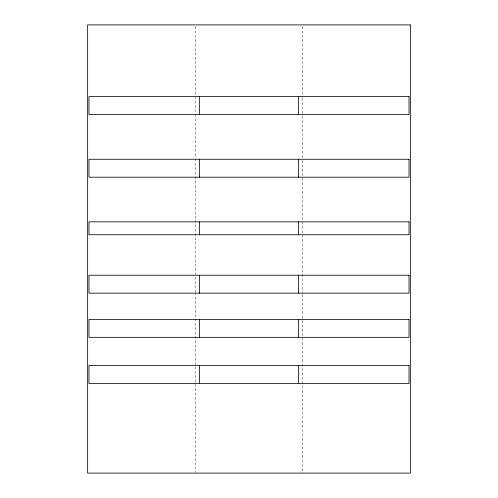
<?xml version="1.0" encoding="UTF-8"?>
<svg xmlns="http://www.w3.org/2000/svg" width="498" height="498" viewBox="0 0 498 498"><rect width="100%" height="100%" fill="white"/><g stroke="black" fill="none" stroke-linecap="round" stroke-linejoin="round"><path stroke-width="0.37" stroke-dasharray="2.49 1.87" d="M302.784 26.456L302.784 97.266M302.784 98.044L302.784 115.163M302.784 115.941L302.784 159.516M302.784 160.294L302.784 177.413M302.784 178.191L302.784 293.353M302.784 294.131L302.784 473.1M195.216 26.456L195.216 95.709M195.216 96.488L195.216 113.606M195.216 114.384L195.216 157.959M195.216 158.738L195.216 175.856M195.216 176.634L195.216 291.797M195.216 292.575L195.216 472.322"/><path stroke-width="0.75" d="M298.638 96.612L298.638 114.54M298.638 159.273L298.638 177.201M298.638 221.853L298.638 234.739M298.638 275.226L298.638 293.154M298.638 319.399L298.638 337.327M298.638 365.532L298.638 383.46M199.362 96.612L199.362 114.54M199.362 159.273L199.362 177.201M199.362 221.853L199.362 234.739M199.362 275.226L199.362 293.154M199.362 319.399L199.362 337.327M199.362 365.532L199.362 383.46M410.352 24.9L87.648 24.9L87.648 473.1L410.352 473.1L410.352 24.9M409.02 96.612L88.98 96.612L88.98 114.54L409.02 114.54L409.02 96.612M409.02 159.273L88.98 159.273L88.98 177.201L409.02 177.201L409.02 159.273M409.02 221.853L88.98 221.853L88.98 234.739L409.02 234.739L409.02 221.853M409.02 275.226L88.98 275.226L88.98 293.154L409.02 293.154L409.02 275.226M409.02 319.399L88.98 319.399L88.98 337.327L409.02 337.327L409.02 319.399M409.02 365.532L88.98 365.532L88.98 383.46L409.02 383.46L409.02 365.532"/></g></svg>
